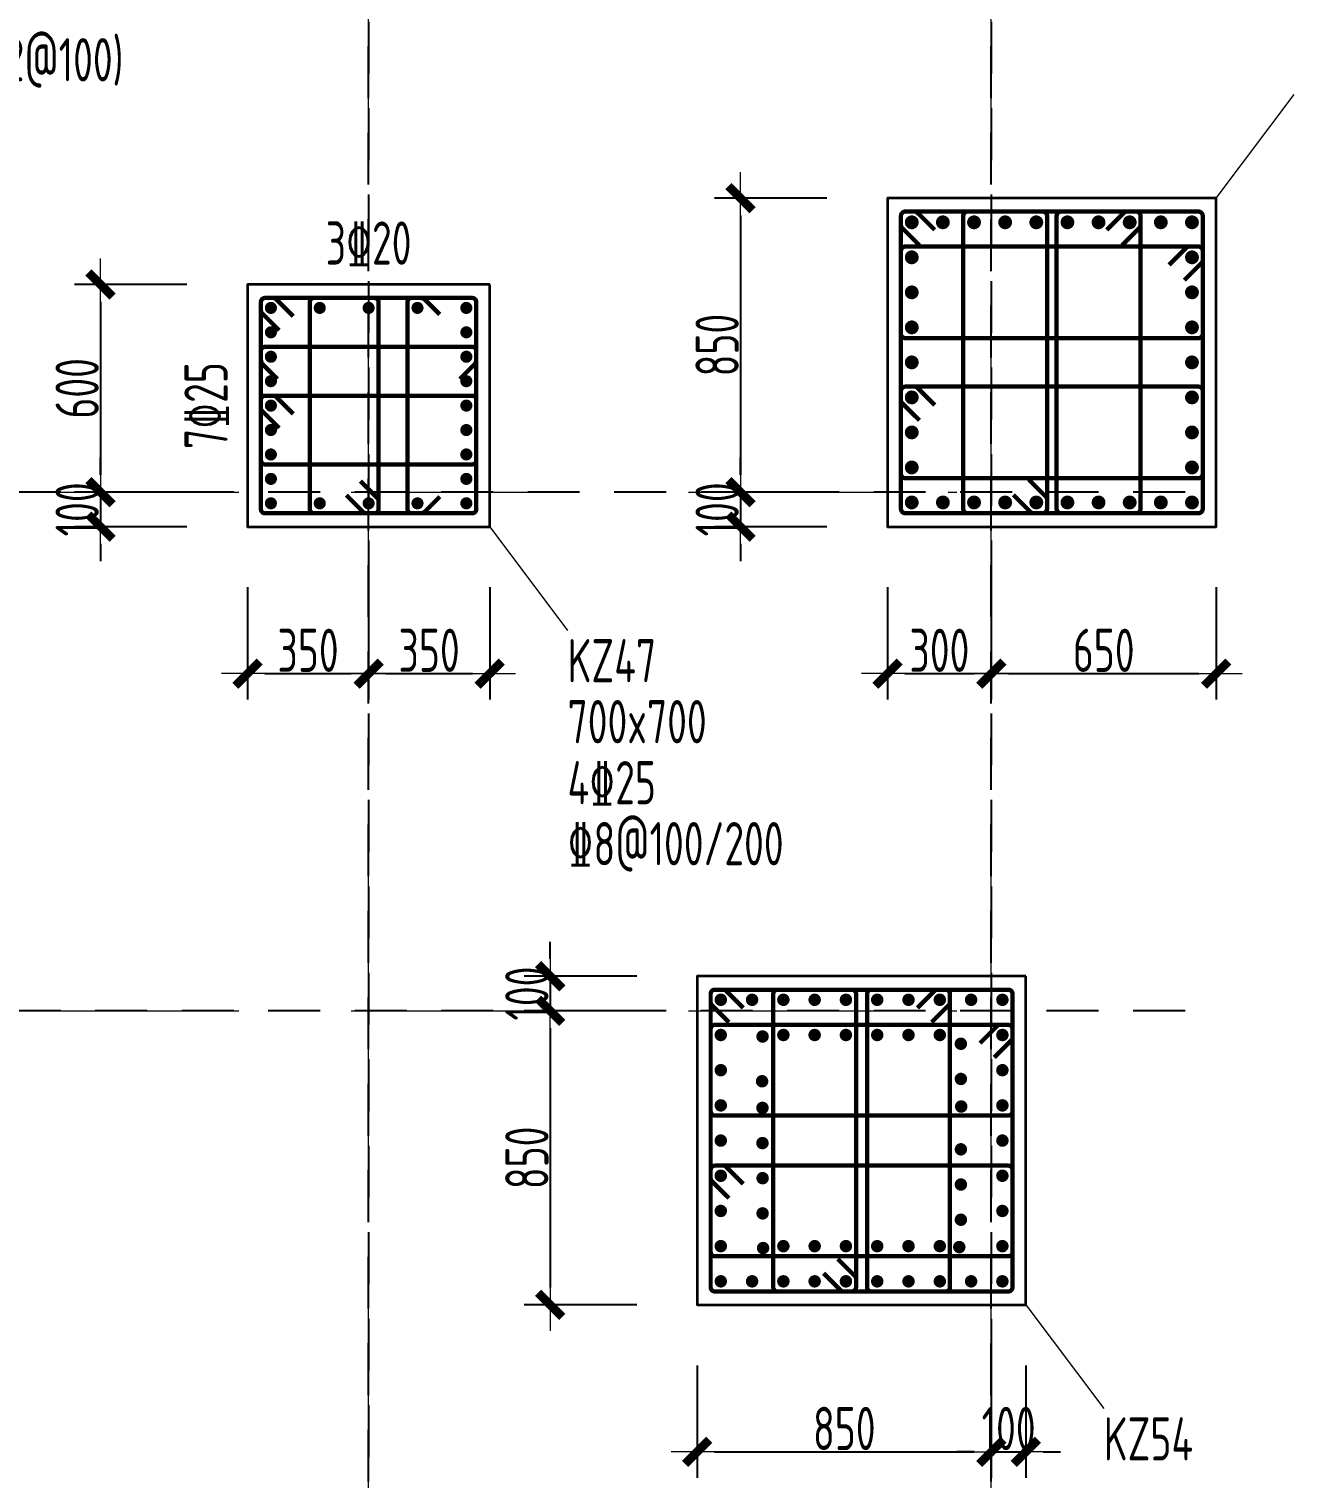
# Model space of a CAD drawing. Header units: millimetres. Extents: x 539196 to 807275, y 431843 to 1156631.
# Drawn here: x 644304 to 651618, y 997858 to 1006237 of the extents above; entities that cross this region are included whole.
import ezdxf
from ezdxf.enums import TextEntityAlignment as Align

# ---------------------------------------------------------------- set-up
doc = ezdxf.new("R2010")
doc.units = ezdxf.units.MM
doc.header["$MEASUREMENT"] = 0
for name, pattern in [('DOTE', [2.42, 2, -0.2, 0.02, -0.2]), ('点划线', [1850, 1200, -300, 50, -300]), ('虚线', [500, 300, -200])]:
    doc.linetypes.add(name, pattern=pattern)
doc.layers.add('DOTE', color=1, linetype='DOTE')
for name, color, linetype, lineweight in [('柱原位标注', 7, 'Continuous', 18), ('柱尺寸标注', 3, 'Continuous', 18), ('柱标注引线', 2, 'Continuous', 18), ('柱箍筋', 1, 'Continuous', 25), ('柱纵筋', 1, 'Continuous', 70), ('柱集中标注', 2, 'Continuous', 18), ('砼柱', 2, 'Continuous', 35), ('网格', 9, '点划线', 18)]:
    doc.layers.add(name, color=color, linetype=linetype, lineweight=lineweight)
doc.styles.add('样式 1_yjk_yjk_yjk_yjk_yjk', font='yjkeng.shx', dxfattribs={"width": 0.7, "bigfont": 'yjkchn.shx'})
doc.dimstyles.new('盈建科结构_yjk_yjk_yjk_yjk_yjk', dxfattribs={"dimscale": 100, "dimtxt": 2.5, "dimasz": 1, "dimexe": 1.5, "dimexo": 0.625, "dimgap": 0.1, "dimtad": 1, "dimdec": 0, "dimrnd": 1, "dimzin": 0, "dimdsep": 46, "dimtxsty": '样式 1_yjk_yjk_yjk_yjk_yjk', "dimblk": '_yjkbk', "dimblk1": 'ARCHTICK', "dimblk2": 'ARCHTICK', "dimcen": 0.09, "dimadec": 0, "dimazin": 0, "dimtfac": 1, "dimtdec": 4, "dimtix": 1, "dimtmove": 2, "dimatfit": 3, "dimfxl": 0, "dimtolj": 1, "dimtzin": 0, "dimarcsym": 0})

# ---------------------------------------------------------------- blocks, each defined once
blk = doc.blocks.new('_yjkbk')
blk.add_line((-1, 0), (1.5, 0))
blk.add_lwpolyline([(-0.7, -0.7, 0.5, 0.5, 0), (0.7, 0.7, 0.5, 0.5, 0)], format="xyseb")
blk = doc.blocks.new('*D1852')
at = {"layer": 'Defpoints', "color": 0}
for p in [(645567.6, 1003359.2), (646267.6, 1003359.2), (646267.6, 1002509.2)]:
    blk.add_point(p, dxfattribs=at)
at = {"layer": '柱尺寸标注', "color": 0, "lineweight": -2}
for p, q in [((645567.6, 1003009.2), (645567.6, 1002359.2)), ((646267.6, 1003009.2), (646267.6, 1002359.2)), ((645667.6, 1002509.2), (646167.6, 1002509.2))]:
    blk.add_line(p, q, dxfattribs=at)
at = {"layer": '柱尺寸标注', "color": 0, "lineweight": -2, "xscale": 100, "yscale": 100, "zscale": 100, "rotation": 180}
blk.add_blockref('_yjkbk', (645567.6, 1002509.2), dxfattribs=at)
at = {"layer": '柱尺寸标注', "color": 0, "lineweight": -2, "xscale": 100, "yscale": 100, "zscale": 100}
blk.add_blockref('_yjkbk', (646267.6, 1002509.2), dxfattribs=at)
at = {"layer": '柱尺寸标注', "color": 0, "insert": (645917.6, 1002644.2), "char_height": 250, "attachment_point": 5, "style": '样式 1_yjk_yjk_yjk_yjk_yjk'}
blk.add_mtext('\\A1;350', dxfattribs=at)
blk = doc.blocks.new('_ARCHTICK')
at = {"color": 0, "linetype": 'ByBlock', "const_width": 0.15}
blk.add_lwpolyline([(-0.5, -0.5), (0.5, 0.5)], dxfattribs=at)
blk = doc.blocks.new('*D1853')
at = {"layer": 'Defpoints', "color": 0}
for p in [(646267.6, 1003359.2), (646967.6, 1003359.2), (646967.6, 1002509.2)]:
    blk.add_point(p, dxfattribs=at)
at = {"layer": '柱尺寸标注', "color": 0, "lineweight": -2}
for p, q in [((646267.6, 1003009.2), (646267.6, 1002359.2)), ((646967.6, 1003009.2), (646967.6, 1002359.2)), ((646367.6, 1002509.2), (646867.6, 1002509.2))]:
    blk.add_line(p, q, dxfattribs=at)
at = {"layer": '柱尺寸标注', "color": 0, "lineweight": -2, "xscale": 100, "yscale": 100, "zscale": 100, "rotation": 180}
blk.add_blockref('_yjkbk', (646267.6, 1002509.2), dxfattribs=at)
at = {"layer": '柱尺寸标注', "color": 0, "lineweight": -2, "xscale": 100, "yscale": 100, "zscale": 100}
blk.add_blockref('_yjkbk', (646967.6, 1002509.2), dxfattribs=at)
at = {"layer": '柱尺寸标注', "color": 0, "insert": (646617.6, 1002644.2), "char_height": 250, "attachment_point": 5, "style": '样式 1_yjk_yjk_yjk_yjk_yjk'}
blk.add_mtext('\\A1;350', dxfattribs=at)
blk = doc.blocks.new('*D1854')
at = {"layer": 'Defpoints', "color": 0}
for p in [(645567.6, 1004759.2), (644717.6, 1003559.2), (645567.6, 1003559.2)]:
    blk.add_point(p, dxfattribs=at)
at = {"layer": '柱尺寸标注', "color": 0, "lineweight": -2}
for p, q in [((645217.6, 1004759.2), (644567.6, 1004759.2)), ((644717.6, 1004659.2), (644717.6, 1003659.2)), ((645217.6, 1003559.2), (644567.6, 1003559.2))]:
    blk.add_line(p, q, dxfattribs=at)
at = {"layer": '柱尺寸标注', "color": 0, "lineweight": -2, "xscale": 100, "yscale": 100, "zscale": 100}
for p, rotation in [((644717.6, 1004759.2), 90), ((644717.6, 1003559.2), 270)]:
    blk.add_blockref('_yjkbk', p, dxfattribs=dict(at, rotation=rotation))
at = {"layer": '柱尺寸标注', "color": 0, "insert": (644582.6, 1004159.2), "char_height": 250, "attachment_point": 5, "rotation": 90, "style": '样式 1_yjk_yjk_yjk_yjk_yjk'}
blk.add_mtext('\\A1;600', dxfattribs=at)
blk = doc.blocks.new('*D1855')
at = {"layer": 'Defpoints', "color": 0}
for p in [(645567.6, 1003559.2), (644717.6, 1003359.2), (645567.6, 1003359.2)]:
    blk.add_point(p, dxfattribs=at)
at = {"layer": '柱尺寸标注', "color": 0, "lineweight": -2}
for p, q in [((644717.6, 1003659.2), (644717.6, 1003759.2)), ((645217.6, 1003559.2), (644567.6, 1003559.2)), ((644717.6, 1003559.2), (644717.6, 1003359.2)), ((645217.6, 1003359.2), (644567.6, 1003359.2)), ((644717.6, 1003259.2), (644717.6, 1003159.2))]:
    blk.add_line(p, q, dxfattribs=at)
at = {"layer": '柱尺寸标注', "color": 0, "lineweight": -2, "xscale": 100, "yscale": 100, "zscale": 100}
for p, rotation in [((644717.6, 1003559.2), 270), ((644717.6, 1003359.2), 90)]:
    blk.add_blockref('_yjkbk', p, dxfattribs=dict(at, rotation=rotation))
at = {"layer": '柱尺寸标注', "color": 0, "insert": (644582.6, 1003459.2), "char_height": 250, "attachment_point": 5, "rotation": 90, "style": '样式 1_yjk_yjk_yjk_yjk_yjk'}
blk.add_mtext('\\A1;100', dxfattribs=at)
blk = doc.blocks.new('*D1864')
at = {"layer": 'Defpoints', "color": 0}
for p in [(648167.6, 998859.2), (649867.6, 998859.2), (649867.6, 998009.2)]:
    blk.add_point(p, dxfattribs=at)
at = {"layer": '柱尺寸标注', "color": 0, "lineweight": -2}
for p, q in [((648167.6, 998509.2), (648167.6, 997859.2)), ((649867.6, 998509.2), (649867.6, 997859.2)), ((648267.6, 998009.2), (649767.6, 998009.2))]:
    blk.add_line(p, q, dxfattribs=at)
at = {"layer": '柱尺寸标注', "color": 0, "lineweight": -2, "xscale": 100, "yscale": 100, "zscale": 100, "rotation": 180}
blk.add_blockref('_yjkbk', (648167.6, 998009.2), dxfattribs=at)
at = {"layer": '柱尺寸标注', "color": 0, "lineweight": -2, "xscale": 100, "yscale": 100, "zscale": 100}
blk.add_blockref('_yjkbk', (649867.6, 998009.2), dxfattribs=at)
at = {"layer": '柱尺寸标注', "color": 0, "insert": (649017.6, 998144.2), "char_height": 250, "attachment_point": 5, "style": '样式 1_yjk_yjk_yjk_yjk_yjk'}
blk.add_mtext('\\A1;850', dxfattribs=at)
blk = doc.blocks.new('*D1865')
at = {"layer": 'Defpoints', "color": 0}
for p in [(649867.6, 998859.2), (650067.6, 998859.2), (650067.6, 998009.2)]:
    blk.add_point(p, dxfattribs=at)
at = {"layer": '柱尺寸标注', "color": 0, "lineweight": -2}
for p, q in [((649867.6, 998509.2), (649867.6, 997859.2)), ((650067.6, 998509.2), (650067.6, 997859.2)), ((649767.6, 998009.2), (649667.6, 998009.2)), ((649867.6, 998009.2), (650067.6, 998009.2)), ((650167.6, 998009.2), (650267.6, 998009.2))]:
    blk.add_line(p, q, dxfattribs=at)
at = {"layer": '柱尺寸标注', "color": 0, "lineweight": -2, "xscale": 100, "yscale": 100, "zscale": 100}
blk.add_blockref('_yjkbk', (649867.6, 998009.2), dxfattribs=at)
at = {"layer": '柱尺寸标注', "color": 0, "lineweight": -2, "xscale": 100, "yscale": 100, "zscale": 100, "rotation": 180}
blk.add_blockref('_yjkbk', (650067.6, 998009.2), dxfattribs=at)
at = {"layer": '柱尺寸标注', "color": 0, "insert": (649967.6, 998144.2), "char_height": 250, "attachment_point": 5, "style": '样式 1_yjk_yjk_yjk_yjk_yjk'}
blk.add_mtext('\\A1;100', dxfattribs=at)
blk = doc.blocks.new('*D1866')
at = {"layer": 'Defpoints', "color": 0}
for p in [(648167.6, 1000759.2), (647317.6, 1000559.2), (648167.6, 1000559.2)]:
    blk.add_point(p, dxfattribs=at)
at = {"layer": '柱尺寸标注', "color": 0, "lineweight": -2}
for p, q in [((647317.6, 1000859.2), (647317.6, 1000959.2)), ((647817.6, 1000759.2), (647167.6, 1000759.2)), ((647317.6, 1000759.2), (647317.6, 1000559.2)), ((647817.6, 1000559.2), (647167.6, 1000559.2)), ((647317.6, 1000459.2), (647317.6, 1000359.2))]:
    blk.add_line(p, q, dxfattribs=at)
at = {"layer": '柱尺寸标注', "color": 0, "lineweight": -2, "xscale": 100, "yscale": 100, "zscale": 100}
for p, rotation in [((647317.6, 1000759.2), 270), ((647317.6, 1000559.2), 90)]:
    blk.add_blockref('_yjkbk', p, dxfattribs=dict(at, rotation=rotation))
at = {"layer": '柱尺寸标注', "color": 0, "insert": (647182.6, 1000659.2), "char_height": 250, "attachment_point": 5, "rotation": 90, "style": '样式 1_yjk_yjk_yjk_yjk_yjk'}
blk.add_mtext('\\A1;100', dxfattribs=at)
blk = doc.blocks.new('*D1867')
at = {"layer": 'Defpoints', "color": 0}
for p in [(648167.6, 1000559.2), (647317.6, 998859.2), (648167.6, 998859.2)]:
    blk.add_point(p, dxfattribs=at)
at = {"layer": '柱尺寸标注', "color": 0, "lineweight": -2}
for p, q in [((647817.6, 1000559.2), (647167.6, 1000559.2)), ((647317.6, 1000459.2), (647317.6, 998959.2)), ((647817.6, 998859.2), (647167.6, 998859.2))]:
    blk.add_line(p, q, dxfattribs=at)
at = {"layer": '柱尺寸标注', "color": 0, "lineweight": -2, "xscale": 100, "yscale": 100, "zscale": 100}
for p, rotation in [((647317.6, 1000559.2), 90), ((647317.6, 998859.2), 270)]:
    blk.add_blockref('_yjkbk', p, dxfattribs=dict(at, rotation=rotation))
at = {"layer": '柱尺寸标注', "color": 0, "insert": (647182.6, 999709.2), "char_height": 250, "attachment_point": 5, "rotation": 90, "style": '样式 1_yjk_yjk_yjk_yjk_yjk'}
blk.add_mtext('\\A1;850', dxfattribs=at)
blk = doc.blocks.new('*D1868')
at = {"layer": 'Defpoints', "color": 0}
for p in [(649267.6, 1003359.2), (649867.6, 1003359.2), (649867.6, 1002509.2)]:
    blk.add_point(p, dxfattribs=at)
at = {"layer": '柱尺寸标注', "color": 0, "lineweight": -2}
for p, q in [((649267.6, 1003009.2), (649267.6, 1002359.2)), ((649867.6, 1003009.2), (649867.6, 1002359.2)), ((649367.6, 1002509.2), (649767.6, 1002509.2))]:
    blk.add_line(p, q, dxfattribs=at)
at = {"layer": '柱尺寸标注', "color": 0, "lineweight": -2, "xscale": 100, "yscale": 100, "zscale": 100, "rotation": 180}
blk.add_blockref('_yjkbk', (649267.6, 1002509.2), dxfattribs=at)
at = {"layer": '柱尺寸标注', "color": 0, "lineweight": -2, "xscale": 100, "yscale": 100, "zscale": 100}
blk.add_blockref('_yjkbk', (649867.6, 1002509.2), dxfattribs=at)
at = {"layer": '柱尺寸标注', "color": 0, "insert": (649567.6, 1002644.2), "char_height": 250, "attachment_point": 5, "style": '样式 1_yjk_yjk_yjk_yjk_yjk'}
blk.add_mtext('\\A1;300', dxfattribs=at)
blk = doc.blocks.new('*D1869')
at = {"layer": 'Defpoints', "color": 0}
for p in [(649867.6, 1003359.2), (651167.6, 1003359.2), (651167.6, 1002509.2)]:
    blk.add_point(p, dxfattribs=at)
at = {"layer": '柱尺寸标注', "color": 0, "lineweight": -2}
for p, q in [((649867.6, 1003009.2), (649867.6, 1002359.2)), ((651167.6, 1003009.2), (651167.6, 1002359.2)), ((649967.6, 1002509.2), (651067.6, 1002509.2))]:
    blk.add_line(p, q, dxfattribs=at)
at = {"layer": '柱尺寸标注', "color": 0, "lineweight": -2, "xscale": 100, "yscale": 100, "zscale": 100, "rotation": 180}
blk.add_blockref('_yjkbk', (649867.6, 1002509.2), dxfattribs=at)
at = {"layer": '柱尺寸标注', "color": 0, "lineweight": -2, "xscale": 100, "yscale": 100, "zscale": 100}
blk.add_blockref('_yjkbk', (651167.6, 1002509.2), dxfattribs=at)
at = {"layer": '柱尺寸标注', "color": 0, "insert": (650517.6, 1002644.2), "char_height": 250, "attachment_point": 5, "style": '样式 1_yjk_yjk_yjk_yjk_yjk'}
blk.add_mtext('\\A1;650', dxfattribs=at)
blk = doc.blocks.new('*D1870')
at = {"layer": 'Defpoints', "color": 0}
for p in [(649267.6, 1005259.2), (648417.6, 1003559.2), (649267.6, 1003559.2)]:
    blk.add_point(p, dxfattribs=at)
at = {"layer": '柱尺寸标注', "color": 0, "lineweight": -2}
for p, q in [((648917.6, 1005259.2), (648267.6, 1005259.2)), ((648417.6, 1005159.2), (648417.6, 1003659.2)), ((648917.6, 1003559.2), (648267.6, 1003559.2))]:
    blk.add_line(p, q, dxfattribs=at)
at = {"layer": '柱尺寸标注', "color": 0, "lineweight": -2, "xscale": 100, "yscale": 100, "zscale": 100}
for p, rotation in [((648417.6, 1005259.2), 90), ((648417.6, 1003559.2), 270)]:
    blk.add_blockref('_yjkbk', p, dxfattribs=dict(at, rotation=rotation))
at = {"layer": '柱尺寸标注', "color": 0, "insert": (648282.6, 1004409.2), "char_height": 250, "attachment_point": 5, "rotation": 90, "style": '样式 1_yjk_yjk_yjk_yjk_yjk'}
blk.add_mtext('\\A1;850', dxfattribs=at)
blk = doc.blocks.new('*D1871')
at = {"layer": 'Defpoints', "color": 0}
for p in [(649267.6, 1003559.2), (648417.6, 1003359.2), (649267.6, 1003359.2)]:
    blk.add_point(p, dxfattribs=at)
at = {"layer": '柱尺寸标注', "color": 0, "lineweight": -2}
for p, q in [((648417.6, 1003659.2), (648417.6, 1003759.2)), ((648917.6, 1003559.2), (648267.6, 1003559.2)), ((648417.6, 1003559.2), (648417.6, 1003359.2)), ((648917.6, 1003359.2), (648267.6, 1003359.2)), ((648417.6, 1003259.2), (648417.6, 1003159.2))]:
    blk.add_line(p, q, dxfattribs=at)
at = {"layer": '柱尺寸标注', "color": 0, "lineweight": -2, "xscale": 100, "yscale": 100, "zscale": 100}
for p, rotation in [((648417.6, 1003559.2), 270), ((648417.6, 1003359.2), 90)]:
    blk.add_blockref('_yjkbk', p, dxfattribs=dict(at, rotation=rotation))
at = {"layer": '柱尺寸标注', "color": 0, "insert": (648282.6, 1003459.2), "char_height": 250, "attachment_point": 5, "rotation": 90, "style": '样式 1_yjk_yjk_yjk_yjk_yjk'}
blk.add_mtext('\\A1;100', dxfattribs=at)
blk = doc.blocks.new('jzzw')
at = {"layer": 'DOTE', "color": 1, "linetype": '虚线'}
for p, q in [((947785.8, 872027.1), (947785.8, 890469)), ((947785.8, 890469), (947785.8, 834829)), ((951385.8, 872027.1), (951385.8, 890469)), ((951385.8, 890469), (951385.8, 834829)), ((952505.8, 882749), (911885.8, 882749)), ((952505.8, 879749), (911885.8, 879749))]:
    blk.add_line(p, q, dxfattribs=at)

msp = doc.modelspace()

# ---------------------------------------------------------------- linework, layer by layer
at = {"layer": '柱标注引线'}
for p, q in [((651167.6, 1005259.2), (651617.6, 1005859.2)), ((646967.6, 1003359.2), (647417.6, 1002759.2)), ((650067.6, 998859.2), (650517.6, 998259.2))]:
    msp.add_line(p, q, dxfattribs=at)
at = {"layer": '柱箍筋', "const_width": 25}
for points in [[(649540.2, 1005075), (649441.2, 1005174, 0.198912), (649422.6, 1005181.7), (649371.3, 1005181.7, 0.414214), (649345.1, 1005155.5), (649345.1, 1003463, 0.414214), (649371.3, 1003436.7), (651063.8, 1003436.7, 0.414214), (651090.1, 1003463), (651090.1, 1005155.5, 0.414214), (651063.8, 1005181.7), (649371.3, 1005181.7, 0.414214), (649345.1, 1005155.5), (649345.1, 1005104.2, 0.198912), (649352.8, 1005085.6), (649451.8, 1004986.6)], [(649995, 1003543.4), (650094, 1003444.4, 0.198912), (650112.6, 1003436.7), (650163.8, 1003436.7, 0.414214), (650190.1, 1003463), (650190.1, 1005155.5, 0.414214), (650163.8, 1005181.7), (649731.3, 1005181.7, 0.414214), (649705.1, 1005155.5), (649705.1, 1003463, 0.414214), (649731.3, 1003436.7), (650163.8, 1003436.7, 0.414214), (650190.1, 1003463), (650190.1, 1003514.2, 0.198912), (650182.4, 1003532.8), (650083.4, 1003631.8)], [(650535, 1005075), (650634, 1005174, -0.198912), (650652.6, 1005181.7), (650703.8, 1005181.7, -0.414214), (650730.1, 1005155.5), (650730.1, 1003463, -0.414214), (650703.8, 1003436.7), (650271.3, 1003436.7, -0.414214), (650245.1, 1003463), (650245.1, 1005155.5, -0.414214), (650271.3, 1005181.7), (650703.8, 1005181.7, -0.414214), (650730.1, 1005155.5), (650730.1, 1005104.2, -0.198912), (650722.4, 1005085.6), (650623.4, 1004986.6)], [(650983.4, 1004784.1), (651082.4, 1004883.1, 0.198912), (651090.1, 1004901.7), (651090.1, 1004953, 0.414214), (651063.8, 1004979.2), (649371.3, 1004979.2, 0.414214), (649345.1, 1004953), (649345.1, 1004475.5, 0.414214), (649371.3, 1004449.2), (651063.8, 1004449.2, 0.414214), (651090.1, 1004475.5), (651090.1, 1004953, 0.414214), (651063.8, 1004979.2), (651012.6, 1004979.2, 0.198912), (650994, 1004971.5), (650895, 1004872.5)], [(645831.6, 1004576.5), (645733.4, 1004674.8, 0.198912), (645716.6, 1004681.7), (645668.8, 1004681.7, 0.414214), (645645.1, 1004658), (645645.1, 1003460.5, 0.414214), (645668.8, 1003436.7), (646866.3, 1003436.7, 0.414214), (646890.1, 1003460.5), (646890.1, 1004658, 0.414214), (646866.3, 1004681.7), (645668.8, 1004681.7, 0.414214), (645645.1, 1004658), (645645.1, 1004610.2, 0.198912), (645652, 1004593.5), (645750.3, 1004495.2)], [(646138.5, 1003542), (646236.8, 1003443.7, 0.198912), (646253.6, 1003436.7), (646301.3, 1003436.7, 0.414214), (646325.1, 1003460.5), (646325.1, 1004658, 0.414214), (646301.3, 1004681.7), (645951.3, 1004681.7, 0.414214), (645927.6, 1004658), (645927.6, 1003460.5, 0.414214), (645951.3, 1003436.7), (646301.3, 1003436.7, 0.414214), (646325.1, 1003460.5), (646325.1, 1003508.2, 0.198912), (646318.1, 1003525), (646219.9, 1003623.3)], [(646679.1, 1003532.1), (646590.7, 1003443.7, -0.131362), (646564.1, 1003436.7), (646516.3, 1003436.7, -0.414214), (646492.6, 1003460.5), (646492.6, 1004658, -0.414214), (646516.3, 1004681.7), (646564.1, 1004681.7, -0.131362), (646590.7, 1004674.8), (646679.1, 1004586.4)], [(645740.4, 1004212.7), (645652, 1004301.1, -0.131362), (645645.1, 1004327.7), (645645.1, 1004375.5, -0.414214), (645668.8, 1004399.2), (646866.3, 1004399.2, -0.414214), (646890.1, 1004375.5), (646890.1, 1004327.7, -0.131362), (646883.1, 1004301.1), (646794.7, 1004212.7)], [(649451.8, 1003974.1), (649352.8, 1004073.1, -0.198912), (649345.1, 1004091.7), (649345.1, 1004143, -0.414214), (649371.3, 1004169.2), (651063.8, 1004169.2, -0.414214), (651090.1, 1004143), (651090.1, 1003665.5, -0.414214), (651063.8, 1003639.2), (649371.3, 1003639.2, -0.414214), (649345.1, 1003665.5), (649345.1, 1004143, -0.414214), (649371.3, 1004169.2), (649422.6, 1004169.2, -0.198912), (649441.2, 1004161.5), (649540.2, 1004062.5)], [(645750.3, 1003930.2), (645652, 1004028.5, -0.198912), (645645.1, 1004045.2), (645645.1, 1004093, -0.414214), (645668.8, 1004116.7), (646866.3, 1004116.7, -0.414214), (646890.1, 1004093), (646890.1, 1003743, -0.414214), (646866.3, 1003719.2), (645668.8, 1003719.2, -0.414214), (645645.1, 1003743), (645645.1, 1004093, -0.414214), (645668.8, 1004116.7), (645716.6, 1004116.7, -0.198912), (645733.4, 1004109.8), (645831.6, 1004011.5)], [(648433.3, 1000576.2), (648334.9, 1000674.6, 0.198912), (648317.8, 1000681.7), (648269.3, 1000681.7, 0.414214), (648245.1, 1000657.5), (648245.1, 998961, 0.414214), (648269.3, 998936.7), (649965.8, 998936.7, 0.414214), (649990.1, 998961), (649990.1, 1000657.5, 0.414214), (649965.8, 1000681.7), (648269.3, 1000681.7, 0.414214), (648245.1, 1000657.5), (648245.1, 1000609, 0.198912), (648252.2, 1000591.9), (648350.6, 1000493.5)], [(648897.4, 999042.2), (648995.8, 998943.8, 0.198912), (649013, 998936.7), (649061.4, 998936.7, 0.414214), (649085.6, 998961), (649085.6, 1000657.5, 0.414214), (649061.4, 1000681.7), (648631.1, 1000681.7, 0.414214), (648606.9, 1000657.5), (648606.9, 998961, 0.414214), (648631.1, 998936.7), (649061.4, 998936.7, 0.414214), (649085.6, 998961), (649085.6, 999009.4, 0.198912), (649078.5, 999026.6), (648980.1, 999125)], [(649440.1, 1000576.2), (649538.5, 1000674.6, -0.198912), (649555.6, 1000681.7), (649604.1, 1000681.7, -0.414214), (649628.3, 1000657.5), (649628.3, 998961, -0.414214), (649604.1, 998936.7), (649173.8, 998936.7, -0.414214), (649149.5, 998961), (649149.5, 1000657.5, -0.414214), (649173.8, 1000681.7), (649604.1, 1000681.7, -0.414214), (649628.3, 1000657.5), (649628.3, 1000609, -0.198912), (649621.2, 1000591.9), (649522.8, 1000493.5)], [(649884.6, 1000290), (649983, 1000388.4, 0.198912), (649990.1, 1000405.5), (649990.1, 1000454, 0.414214), (649965.8, 1000478.2), (648269.3, 1000478.2, 0.414214), (648245.1, 1000454), (648245.1, 999978.5, 0.414214), (648269.3, 999954.2), (649965.8, 999954.2, 0.414214), (649990.1, 999978.5), (649990.1, 1000454, 0.414214), (649965.8, 1000478.2), (649917.4, 1000478.2, 0.198912), (649900.3, 1000471.1), (649801.8, 1000372.7)], [(648350.6, 999476), (648252.2, 999574.4, -0.198912), (648245.1, 999591.5), (648245.1, 999640, -0.414214), (648269.3, 999664.2), (649965.8, 999664.2, -0.414214), (649990.1, 999640), (649990.1, 999164.5, -0.414214), (649965.8, 999140.2), (648269.3, 999140.2, -0.414214), (648245.1, 999164.5), (648245.1, 999640, -0.414214), (648269.3, 999664.2), (648317.8, 999664.2, -0.198912), (648334.9, 999657.1), (648433.3, 999558.7)]]:
    msp.add_lwpolyline(points, format="xyb", dxfattribs=at)
at = {"layer": '柱纵筋'}
for points, const_width in [([(649427.6, 1005119.2, 1), (649387.6, 1005119.2, 1)], 40), ([(649607.6, 1005119.2, 1), (649567.6, 1005119.2, 1)], 40), ([(649787.6, 1005119.2, 1), (649747.6, 1005119.2, 1)], 40), ([(649967.6, 1005119.2, 1), (649927.6, 1005119.2, 1)], 40), ([(650147.6, 1005119.2, 1), (650107.6, 1005119.2, 1)], 40), ([(650327.6, 1005119.2, 1), (650287.6, 1005119.2, 1)], 40), ([(650507.6, 1005119.2, 1), (650467.6, 1005119.2, 1)], 40), ([(650687.6, 1005119.2, 1), (650647.6, 1005119.2, 1)], 40), ([(650867.6, 1005119.2, 1), (650827.6, 1005119.2, 1)], 40), ([(651047.6, 1005119.2, 1), (651007.6, 1005119.2, 1)], 40), ([(649427.6, 1004916.7, 1), (649387.6, 1004916.7, 1)], 40), ([(651047.6, 1004916.7, 1), (651007.6, 1004916.7, 1)], 40), ([(649427.6, 1004714.2, 1), (649387.6, 1004714.2, 1)], 40), ([(651047.6, 1004714.2, 1), (651007.6, 1004714.2, 1)], 40), ([(645720.1, 1004624.2, 1), (645685.1, 1004624.2, 1)], 35), ([(646002.6, 1004624.2, 1), (645967.6, 1004624.2, 1)], 35), ([(646285.1, 1004624.2, 1), (646250.1, 1004624.2, 1)], 35), ([(646567.6, 1004624.2, 1), (646532.6, 1004624.2, 1)], 35), ([(646850.1, 1004624.2, 1), (646815.1, 1004624.2, 1)], 35), ([(645720.1, 1004483, 1), (645685.1, 1004483, 1)], 35), ([(646850.1, 1004483, 1), (646815.1, 1004483, 1)], 35), ([(649427.6, 1004511.7, 1), (649387.6, 1004511.7, 1)], 40), ([(651047.6, 1004511.7, 1), (651007.6, 1004511.7, 1)], 40), ([(645720.1, 1004341.7, 1), (645685.1, 1004341.7, 1)], 35), ([(646850.1, 1004341.7, 1), (646815.1, 1004341.7, 1)], 35), ([(649427.6, 1004309.2, 1), (649387.6, 1004309.2, 1)], 40), ([(651047.6, 1004309.2, 1), (651007.6, 1004309.2, 1)], 40), ([(645720.1, 1004200.5, 1), (645685.1, 1004200.5, 1)], 35), ([(646850.1, 1004200.5, 1), (646815.1, 1004200.5, 1)], 35), ([(649427.6, 1004106.7, 1), (649387.6, 1004106.7, 1)], 40), ([(651047.6, 1004106.7, 1), (651007.6, 1004106.7, 1)], 40), ([(645720.1, 1004059.2, 1), (645685.1, 1004059.2, 1)], 35), ([(646850.1, 1004059.2, 1), (646815.1, 1004059.2, 1)], 35), ([(645720.1, 1003918, 1), (645685.1, 1003918, 1)], 35), ([(646850.1, 1003918, 1), (646815.1, 1003918, 1)], 35), ([(649427.6, 1003904.2, 1), (649387.6, 1003904.2, 1)], 40), ([(651047.6, 1003904.2, 1), (651007.6, 1003904.2, 1)], 40), ([(645720.1, 1003776.7, 1), (645685.1, 1003776.7, 1)], 35), ([(646850.1, 1003776.7, 1), (646815.1, 1003776.7, 1)], 35), ([(649427.6, 1003701.7, 1), (649387.6, 1003701.7, 1)], 40), ([(651047.6, 1003701.7, 1), (651007.6, 1003701.7, 1)], 40), ([(645720.1, 1003635.5, 1), (645685.1, 1003635.5, 1)], 35), ([(646850.1, 1003635.5, 1), (646815.1, 1003635.5, 1)], 35), ([(645720.1, 1003494.2, 1), (645685.1, 1003494.2, 1)], 35), ([(646002.6, 1003494.2, 1), (645967.6, 1003494.2, 1)], 35), ([(646285.1, 1003494.2, 1), (646250.1, 1003494.2, 1)], 35), ([(646567.6, 1003494.2, 1), (646532.6, 1003494.2, 1)], 35), ([(646850.1, 1003494.2, 1), (646815.1, 1003494.2, 1)], 35), ([(649427.6, 1003499.2, 1), (649387.6, 1003499.2, 1)], 40), ([(649607.6, 1003499.2, 1), (649567.6, 1003499.2, 1)], 40), ([(649787.6, 1003499.2, 1), (649747.6, 1003499.2, 1)], 40), ([(649967.6, 1003499.2, 1), (649927.6, 1003499.2, 1)], 40), ([(650147.6, 1003499.2, 1), (650107.6, 1003499.2, 1)], 40), ([(650327.6, 1003499.2, 1), (650287.6, 1003499.2, 1)], 40), ([(650507.6, 1003499.2, 1), (650467.6, 1003499.2, 1)], 40), ([(650687.6, 1003499.2, 1), (650647.6, 1003499.2, 1)], 40), ([(650867.6, 1003499.2, 1), (650827.6, 1003499.2, 1)], 40), ([(651047.6, 1003499.2, 1), (651007.6, 1003499.2, 1)], 40), ([(648321.6, 1000623.2, 1), (648285.6, 1000623.2, 1)], 36), ([(648502.5, 1000623.2, 1), (648466.5, 1000623.2, 1)], 36), ([(648683.4, 1000623.2, 1), (648647.4, 1000623.2, 1)], 36), ([(648864.3, 1000623.2, 1), (648828.3, 1000623.2, 1)], 36), ([(649045.1, 1000623.2, 1), (649009.1, 1000623.2, 1)], 36), ([(649226, 1000623.2, 1), (649190, 1000623.2, 1)], 36), ([(649406.9, 1000623.2, 1), (649370.9, 1000623.2, 1)], 36), ([(649587.8, 1000623.2, 1), (649551.8, 1000623.2, 1)], 36), ([(649768.7, 1000623.2, 1), (649732.7, 1000623.2, 1)], 36), ([(649949.6, 1000623.2, 1), (649913.6, 1000623.2, 1)], 36), ([(648321.6, 1000419.7, 1), (648285.6, 1000419.7, 1)], 36), ([(648563.3, 1000411, 1), (648527.3, 1000411, 1)], 36), ([(648683.4, 1000419.7, 1), (648647.4, 1000419.7, 1)], 36), ([(648864.3, 1000419.7, 1), (648828.3, 1000419.7, 1)], 36), ([(649045.1, 1000419.7, 1), (649009.1, 1000419.7, 1)], 36), ([(649226, 1000419.7, 1), (649190, 1000419.7, 1)], 36), ([(649406.9, 1000419.7, 1), (649370.9, 1000419.7, 1)], 36), ([(649587.8, 1000419.7, 1), (649551.8, 1000419.7, 1)], 36), ([(649949.6, 1000419.7, 1), (649913.6, 1000419.7, 1)], 36), ([(649709.6, 1000369, 1), (649673.6, 1000369, 1)], 36), ([(648321.6, 1000216.2, 1), (648285.6, 1000216.2, 1)], 36), ([(649949.6, 1000216.2, 1), (649913.6, 1000216.2, 1)], 36), ([(648560.4, 1000152.1, 1), (648524.4, 1000152.1, 1)], 36), ([(649709.6, 1000165.5, 1), (649673.6, 1000165.5, 1)], 36), ([(648321.6, 1000012.7, 1), (648285.6, 1000012.7, 1)], 36), ([(648562.5, 999998.2, 1), (648526.5, 999998.2, 1)], 36), ([(649711.6, 1000006.1, 1), (649675.6, 1000006.1, 1)], 36), ([(649949.6, 1000012.7, 1), (649913.6, 1000012.7, 1)], 36), ([(648321.6, 999809.2, 1), (648285.6, 999809.2, 1)], 36), ([(648562.5, 999794.7, 1), (648526.5, 999794.7, 1)], 36), ([(649949.6, 999809.2, 1), (649913.6, 999809.2, 1)], 36), ([(649709.6, 999758.5, 1), (649673.6, 999758.5, 1)], 36), ([(648321.6, 999605.7, 1), (648285.6, 999605.7, 1)], 36), ([(648563.4, 999591.7, 1), (648527.4, 999591.7, 1)], 36), ([(649709.6, 999555, 1), (649673.6, 999555, 1)], 36), ([(649949.6, 999605.7, 1), (649913.6, 999605.7, 1)], 36), ([(648321.6, 999402.2, 1), (648285.6, 999402.2, 1)], 36), ([(648563.4, 999388.2, 1), (648527.4, 999388.2, 1)], 36), ([(649949.6, 999402.2, 1), (649913.6, 999402.2, 1)], 36), ([(649709.6, 999351.5, 1), (649673.6, 999351.5, 1)], 36), ([(648321.6, 999198.7, 1), (648285.6, 999198.7, 1)], 36), ([(648683.4, 999198.7, 1), (648647.4, 999198.7, 1)], 36), ([(648864.3, 999198.7, 1), (648828.3, 999198.7, 1)], 36), ([(649045.1, 999198.7, 1), (649009.1, 999198.7, 1)], 36), ([(649226, 999198.7, 1), (649190, 999198.7, 1)], 36), ([(649406.9, 999198.7, 1), (649370.9, 999198.7, 1)], 36), ([(649587.8, 999198.7, 1), (649551.8, 999198.7, 1)], 36), ([(649949.6, 999198.7, 1), (649913.6, 999198.7, 1)], 36), ([(648566.3, 999187.6, 1), (648530.3, 999187.6, 1)], 36), ([(649700.5, 999193.4, 1), (649664.5, 999193.4, 1)], 36), ([(648321.6, 998995.2, 1), (648285.6, 998995.2, 1)], 36), ([(648502.5, 998995.2, 1), (648466.5, 998995.2, 1)], 36), ([(648683.4, 998995.2, 1), (648647.4, 998995.2, 1)], 36), ([(648864.3, 998995.2, 1), (648828.3, 998995.2, 1)], 36), ([(649045.1, 998995.2, 1), (649009.1, 998995.2, 1)], 36), ([(649226, 998995.2, 1), (649190, 998995.2, 1)], 36), ([(649406.9, 998995.2, 1), (649370.9, 998995.2, 1)], 36), ([(649587.8, 998995.2, 1), (649551.8, 998995.2, 1)], 36), ([(649768.7, 998995.2, 1), (649732.7, 998995.2, 1)], 36), ([(649949.6, 998995.2, 1), (649913.6, 998995.2, 1)], 36)]:
    msp.add_lwpolyline(points, format="xyb", close=True, dxfattribs=dict(at, const_width=const_width))
at = {"layer": '砼柱'}
for points in [[(651167.6, 1005259.2), (649267.6, 1005259.2), (649267.6, 1003359.2), (651167.6, 1003359.2)], [(646967.6, 1004759.2), (645567.6, 1004759.2), (645567.6, 1003359.2), (646967.6, 1003359.2)], [(650067.6, 1000759.2), (648167.6, 1000759.2), (648167.6, 998859.2), (650067.6, 998859.2)]]:
    msp.add_lwpolyline(points, close=True, dxfattribs=at)
at = {"layer": '网格'}
for p, q in [((646267.6, 1003559.2), (646267.6, 1010159.2)), ((649867.6, 1003559.2), (649867.6, 1010159.2)), ((642467.6, 1003559.2), (646267.6, 1003559.2)), ((646267.6, 1000559.2), (646267.6, 1003559.2)), ((646267.6, 1003559.2), (649867.6, 1003559.2)), ((649867.6, 1000559.2), (649867.6, 1003559.2)), ((642467.6, 1000559.2), (646267.6, 1000559.2)), ((646267.6, 993959.2), (646267.6, 1000559.2)), ((646267.6, 1000559.2), (649867.6, 1000559.2)), ((649867.6, 993959.2), (649867.6, 1000559.2))]:
    msp.add_line(p, q, dxfattribs=at)

# ---------------------------------------------------------------- block references
msp.add_blockref('jzzw', (-301518.2, 120810.3))

# ---------------------------------------------------------------- texts
at = {"layer": '柱原位标注', "linetype": 'Continuous', "style": '样式 1_yjk_yjk_yjk_yjk_yjk', "width": 0.7}
msp.add_text('3\x8420', height=250, dxfattribs=at).set_placement((646267.6, 1004799.2), align=Align.BOTTOM_CENTER)
msp.add_text('7\x8425', height=250, rotation=90, dxfattribs=at).set_placement((645527.6, 1004059.2), align=Align.BOTTOM_CENTER)
at = {"layer": '柱集中标注', "linetype": 'Continuous', "style": '样式 1_yjk_yjk_yjk_yjk_yjk', "width": 0.7}
msp.add_text('(\x8412@100)', height=250, dxfattribs=at).set_placement((643867.6, 1005859.2), align=Align.BOTTOM_LEFT)
for s, p in [('KZ47', (647417.6, 1002709.2)), ('700x700', (647417.6, 1002356.5)), ('4\x8425', (647417.6, 1002003.7)), ('\x848@100/200', (647417.6, 1001651)), ('KZ54', (650517.6, 998209.2))]:
    msp.add_text(s, height=250, dxfattribs=at).set_placement(p, align=Align.TOP_LEFT)

# ---------------------------------------------------------------- dimensions: what is measured, and where the dimension line sits
at = {"layer": '柱尺寸标注'}
for p1, p2, picture, middle in [((649267.6, 1005259.2), (649267.6, 1003559.2), '*D1870', (648282.6, 1004409.2)), ((645567.6, 1004759.2), (645567.6, 1003559.2), '*D1854', (644582.6, 1004159.2)), ((645567.6, 1003559.2), (645567.6, 1003359.2), '*D1855', (644582.6, 1003459.2)), ((649267.6, 1003559.2), (649267.6, 1003359.2), '*D1871', (648282.6, 1003459.2)), ((645567.6, 1003359.2), (646267.6, 1003359.2), '*D1852', (645917.6, 1002644.2)), ((646267.6, 1003359.2), (646967.6, 1003359.2), '*D1853', (646617.6, 1002644.2)), ((649267.6, 1003359.2), (649867.6, 1003359.2), '*D1868', (649567.6, 1002644.2)), ((649867.6, 1003359.2), (651167.6, 1003359.2), '*D1869', (650517.6, 1002644.2)), ((648167.6, 1000759.2), (648167.6, 1000559.2), '*D1866', (647182.6, 1000659.2)), ((648167.6, 1000559.2), (648167.6, 998859.2), '*D1867', (647182.6, 999709.2)), ((648167.6, 998859.2), (649867.6, 998859.2), '*D1864', (649017.6, 998144.2)), ((649867.6, 998859.2), (650067.6, 998859.2), '*D1865', (649967.6, 998144.2))]:
    dim = msp.add_aligned_dim(p1=p1, p2=p2, distance=-850, dimstyle='盈建科结构_yjk_yjk_yjk_yjk_yjk', override={"dimscale": 100, "dimtxt": 2.5, "dimasz": 1, "dimexe": 1.5, "dimexo": 3.5, "dimgap": 0.1, "dimtad": 1, "dimlfac": 0.5, "dimrnd": 5, "dimdle": 0, "dimfxlon": 0}, dxfattribs=at)
    dim.commit()
    dim.dimension.update_dxf_attribs({"geometry": picture, "text_midpoint": middle})

doc.saveas('drawing.dxf')
